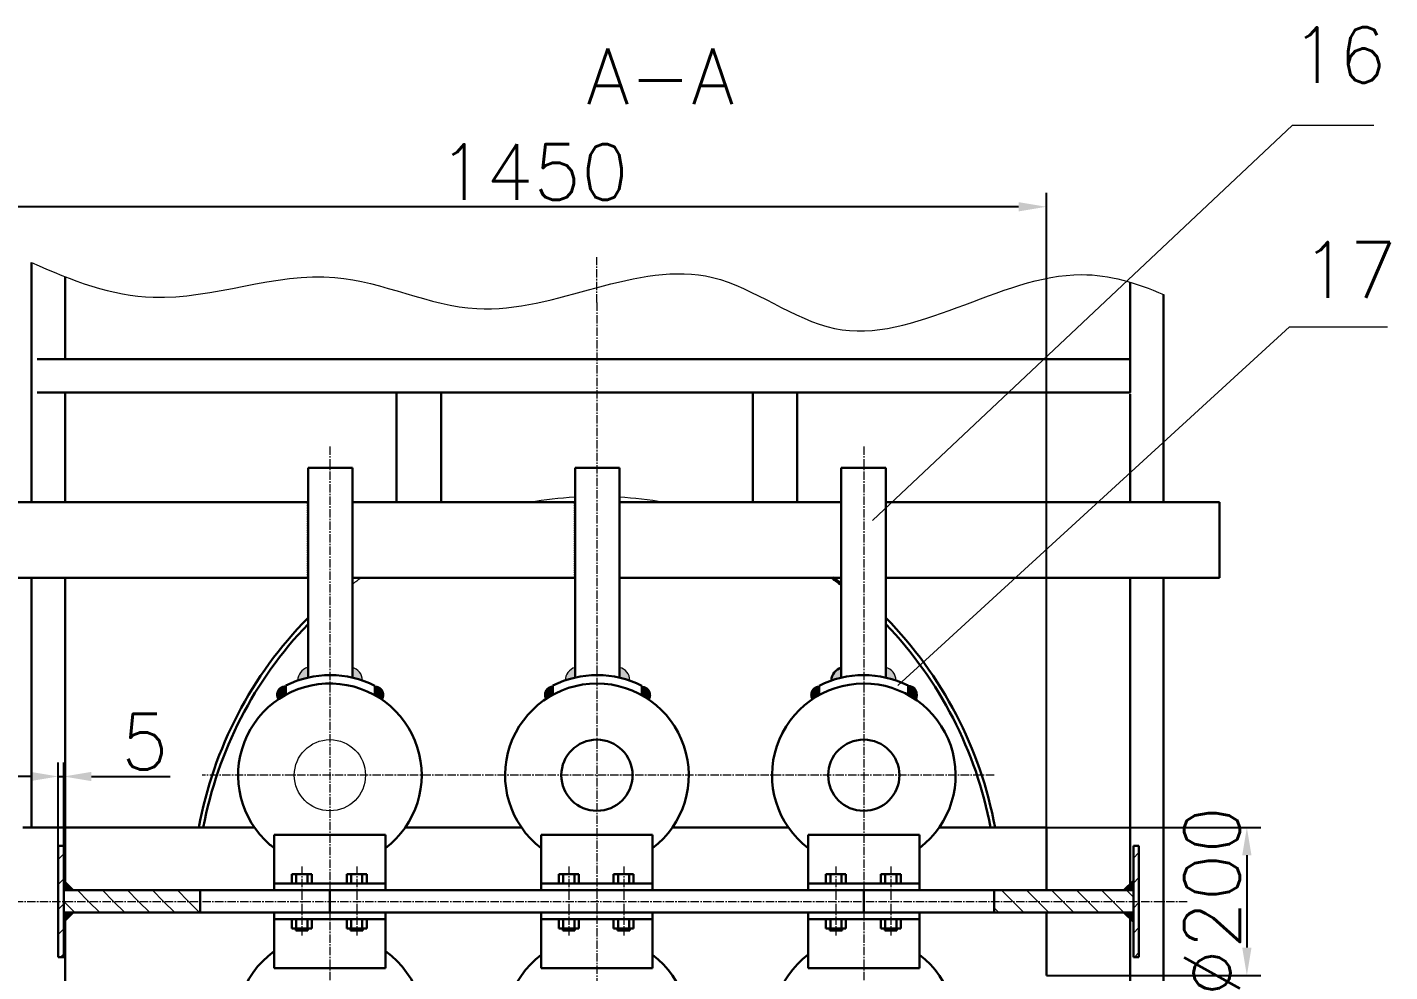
# Model space of a CAD drawing. Header units: millimetres. Extents: x 1900 to 2741, y 0 to 595.
# Drawn here: x 2065.4 to 2187.9, y 163.3 to 248.2 of the extents above; entities that cross this region are included whole.
import ezdxf

# ---------------------------------------------------------------- set-up
doc = ezdxf.new("R2010")
doc.units = ezdxf.units.MM
doc.linetypes.add('CENTER2', pattern=[1.125, 0.75, -0.125, 0.125, -0.125])
for name, color, linetype, lineweight in [('尺寸线', 3, 'Continuous', 15), ('文字层', 7, 'Continuous', 15), ('粗实线', 7, 'Continuous', 30), ('细实线', 7, 'Continuous', 15), ('细点划线', 1, 'CENTER2', 18)]:
    doc.layers.add(name, color=color, linetype=linetype, lineweight=lineweight)
doc.styles.get("Standard").update_dxf_attribs({"font": 'txt.shx', "bigfont": 'gbcbig.shx'})
doc.dimstyles.new('ISO-25$0', dxfattribs={"dimtxt": 5, "dimasz": 2.5, "dimexe": 1.25, "dimexo": 0, "dimtad": 1, "dimdec": 0, "dimdsep": 46, "dimtxsty": 'Standard', "dimcen": 2.5, "dimdle": 5, "dimadec": 0, "dimazin": 0, "dimtfac": 1, "dimtdec": 0, "dimtmove": 0, "dimatfit": 2, "dimfxl": 0, "dimtolj": 1, "dimarcsym": 0})
pattern_1 = [(135, (0, 0), (-1.122532015133644, -1.122532015133644), [])]
pattern_2 = [(45, (0, 0), (-1.122532015133644, 1.122532015133644), [])]

# ---------------------------------------------------------------- blocks, each defined once
blk = doc.blocks.new('*X46')
at = {"layer": '尺寸线'}
for points in [[(2063.152000898238, 232.4974632091702), (2063.152000898238, 231.6641298758369), (2060.652000898238, 232.0807965425035)], [(2154.552000898239, 232.4974632091702), (2154.552000898239, 231.6641298758369), (2157.052000898239, 232.0807965425035)]]:
    blk.add_hatch(color=0, dxfattribs=at).paths.add_polyline_path(points, flags=0)
at = {"layer": '尺寸线', "color": 0, "lineweight": -2}
for p, q in [((2060.652000898238, 180.1618434949219), (2060.652000898238, 233.3307965425035)), ((2157.052000898239, 176.2618434949219), (2157.052000898239, 233.3307965425035)), ((2154.552000898239, 232.0807965425035), (2063.152000898238, 232.0807965425035))]:
    blk.add_line(p, q, dxfattribs=at)
at = {"layer": '尺寸线', "color": 0, "insert": (2110.945314678926, 235.2057965425035), "char_height": 5, "width": 50.71428571428442, "attachment_point": 5}
blk.add_mtext('1450', dxfattribs=at)
blk = doc.blocks.new('*X52')
at = {"layer": '尺寸线'}
for points in [[(2065.721615739647, 181.264878254766), (2065.721615739647, 180.4315449214327), (2068.221615739647, 180.8482115880994)], [(2071.221615739647, 181.264878254766), (2071.221615739647, 180.4315449214327), (2068.721615739647, 180.8482115880994)]]:
    blk.add_hatch(color=0, dxfattribs=at).paths.add_polyline_path(points, flags=0)
at = {"layer": '尺寸线', "color": 0, "lineweight": -2}
for p, q in [((2068.221615739647, 174.6118434949219), (2068.221615739647, 182.0982115880994)), ((2068.721615739647, 174.611843494922), (2068.721615739647, 182.0982115880994)), ((2065.721615739647, 180.8482115880994), (2063.221615739647, 180.8482115880994)), ((2068.221615739647, 180.8482115880994), (2068.721615739647, 180.8482115880994)), ((2071.221615739647, 180.8482115880994), (2078.30494907298, 180.8482115880994))]:
    blk.add_line(p, q, dxfattribs=at)
at = {"layer": '尺寸线', "color": 0, "insert": (2076.013282406313, 183.9732115880994), "char_height": 5, "width": 9.99999999999909, "attachment_point": 5}
blk.add_mtext('5', dxfattribs=at)
blk = doc.blocks.new('*X54')
at = {"layer": '尺寸线'}
for points in [[(2174.655141370036, 173.7618434949219), (2175.488474703369, 173.7618434949219), (2175.071808036703, 176.2618434949219)], [(2174.655141370036, 165.4618434949219), (2175.488474703369, 165.4618434949219), (2175.071808036703, 162.9618434949219)]]:
    blk.add_hatch(color=0, dxfattribs=at).paths.add_polyline_path(points, flags=0)
at = {"layer": '尺寸线', "color": 0, "lineweight": -2}
for p, q in [((2157.052000898239, 176.2618434949219), (2176.321808036703, 176.2618434949219)), ((2175.071808036703, 173.7618434949219), (2175.071808036703, 165.4618434949219)), ((2157.052000898239, 162.9618434949219), (2176.321808036703, 162.9618434949219))]:
    blk.add_line(p, q, dxfattribs=at)
at = {"layer": '尺寸线', "color": 0, "insert": (2171.946808036703, 169.6118434949223), "char_height": 5, "width": 52.14285714285688, "attachment_point": 5, "rotation": 90}
blk.add_mtext('%%C200', dxfattribs=at)
blk = doc.blocks.new('*X71')
at = {"layer": '细实线'}
for p, q in [((2141.42560679671, 203.882002115864), (2179.164354505033, 239.4334859161677)), ((2179.164354505033, 239.4334859161677), (2186.485198693165, 239.4334859161677))]:
    blk.add_line(p, q, dxfattribs=at)
blk = doc.blocks.new('*X72')
at = {"layer": '细实线'}
for p, q in [((2143.698574391289, 189.0390135758545), (2178.899684595463, 221.2706548140256)), ((2178.899684595463, 221.2706548140256), (2187.726802502022, 221.2706548140256))]:
    blk.add_line(p, q, dxfattribs=at)

msp = doc.modelspace()

# ---------------------------------------------------------------- hatches: boundary and pattern name
at = {"layer": '粗实线'}
h = msp.add_hatch(color=256, dxfattribs=at)
edge = h.paths.add_edge_path(flags=0)
edge.add_arc((2090.996583715896, 189.4567651040398), 1.239069900900986, 106.339507779569, 178.5832555563445)
edge.add_arc((2092.668829471201, 180.9711530414853), 9.000001145650595, 102.9756414085503, 108.8709315878738, ccw=False)
edge.add_line((2090.647998080064, 189.741344664837), (2090.647998080064, 190.6457908707119))
edge = h.paths.add_edge_path(flags=0)
edge.add_line((2094.647998080064, 190.6572201030662), (2094.647998080064, 189.7508403788877))
edge.add_arc((2092.668829301397, 180.971154657222), 8.99999946809279, 71.12906785413958, 77.29639080767902, ccw=False)
edge.add_arc((2094.341074589833, 189.4567651024738), 1.239069908157896, 1.416744507788114, 75.65826797527964)
h = msp.add_hatch(color=256, dxfattribs=at)
edge = h.paths.add_edge_path(flags=0)
edge.add_arc((2115.03240398717, 189.4567651040396), 1.239069900901305, 106.3395077795866, 178.5832555563358)
edge.add_arc((2116.704649742476, 180.9711530414751), 9.000001145661143, 102.97564140855559, 108.87093158787229, ccw=False)
edge.add_line((2114.683818351337, 189.741344664837), (2114.683818351337, 190.6457908707119))
edge = h.paths.add_edge_path(flags=0)
edge.add_line((2118.683818351337, 190.6572201030662), (2118.683818351337, 189.7508403788877))
edge.add_arc((2116.704649572674, 180.9711546572301), 8.999999468084033, 71.12906785414492, 77.29639080769022, ccw=False)
edge.add_arc((2118.376894861105, 189.4567651024739), 1.239069908157895, 1.4167445077868, 75.65826797527933)
h = msp.add_hatch(color=256, dxfattribs=at)
edge = h.paths.add_edge_path(flags=0)
edge.add_arc((2138.9671891988, 189.4474544543248), 1.239069900901496, 106.339507779584, 178.5832555563266)
edge.add_arc((2140.639434954103, 180.9618423917703), 9.000001145650714, 102.97564140855309, 108.87093158787661, ccw=False)
edge.add_line((2138.618603562967, 189.7320340151223), (2138.618603562967, 190.6364802209972))
edge = h.paths.add_edge_path(flags=0)
edge.add_line((2142.618603562967, 190.6479094533514), (2142.618603562967, 189.741529729173))
edge.add_arc((2140.639434784303, 180.9618440075154), 8.999999468084033, 71.12906785414492, 77.29639080769022, ccw=False)
edge.add_arc((2142.311680072735, 189.4474544527591), 1.239069908157896, 1.416744507788114, 75.65826797527964)
h = msp.add_hatch(color=256, dxfattribs=at)
edge = h.paths.add_edge_path(flags=0)
edge.add_line((2088.628793817554, 189.0465008802129), (2088.649680070811, 188.20114315654))
edge.add_arc((2092.806142788596, 181.0746782429246), 8.250011181163531, 120.2525869868673, 126.127905693004)
edge.add_arc((2088.649680174445, 188.2011431021373), 0.8456157595841342, 91.41532581138608, 213.1902394112761, ccw=False)
h = msp.add_hatch(color=256, dxfattribs=at)
edge = h.paths.add_edge_path(flags=0)
edge.add_line((2096.683899176537, 189.0314134976684), (2096.704785429794, 188.1860557739955))
edge.add_arc((2092.905326428699, 180.8630239026581), 8.250011181182009, 56.70273207242133, 62.5780507785463, ccw=False)
edge.add_arc((2096.704785328974, 188.1860557145416), 0.8456157595838754, 329.6403983541353, 451.4153119540572)
h = msp.add_hatch(color=256, dxfattribs=at)
edge = h.paths.add_edge_path(flags=0)
edge.add_line((2112.727060386332, 189.0344028584409), (2112.727060386332, 188.1887871558025))
edge.add_arc((2116.706235205549, 180.9618339769502), 8.250011181278303, 118.837268104198, 124.7125868102532)
edge.add_arc((2112.727060488591, 188.1887870988567), 0.8456157595840792, 90.00000692869207, 211.7749274572325, ccw=False)
h = msp.add_hatch(color=256, dxfattribs=at)
edge = h.paths.add_edge_path(flags=0)
edge.add_line((2120.685398233511, 189.0113066039795), (2120.685398233511, 188.1656909013411))
edge.add_arc((2116.706223414289, 180.9387377224808), 8.25001118128778, 55.28741318974642, 61.16273189579499, ccw=False)
edge.add_arc((2120.685398131252, 188.1656908443953), 0.8456157595841557, 328.2250794714574, 450)
h = msp.add_hatch(color=256, dxfattribs=at)
edge = h.paths.add_edge_path(flags=0)
edge.add_line((2136.660265715788, 189.0344028584409), (2136.660265715788, 188.1887871558025))
edge.add_arc((2140.639440534952, 180.9618339770309), 8.250011181182275, 118.837268104147, 124.7125868102734)
edge.add_arc((2136.660265818048, 188.1887870988565), 0.8456157595846577, 90.00000692872283, 211.7749274571787, ccw=False)
h = msp.add_hatch(color=256, dxfattribs=at)
edge = h.paths.add_edge_path(flags=0)
edge.add_line((2144.618603562967, 189.0344028584409), (2144.618603562967, 188.1887871558025))
edge.add_arc((2140.639428743749, 180.9618339769497), 8.250011181279188, 55.287413189743404, 61.162731895798174, ccw=False)
edge.add_arc((2144.618603460708, 188.1887870988567), 0.8456157595841557, 328.2250794714574, 450)
for points in [[(2068.721615739647, 171.4603716323458), (2069.570143877071, 170.6118434949219), (2069.021615739647, 170.6118434949219), (2068.721615739647, 170.611843494922)], [(2164.870878870119, 171.4603716323458), (2164.022350732695, 170.6118434949219), (2164.570878870119, 170.6118434949219), (2164.870878870119, 170.611843494922)], [(2068.721615739647, 168.611843494922), (2069.021615739647, 168.6118434949219), (2069.570143877071, 168.611843494922), (2068.721615739647, 167.7633153574978)], [(2164.870878870119, 168.611843494922), (2164.570878870119, 168.6118434949219), (2164.022350732695, 168.611843494922), (2164.870878870119, 167.7633153574978)]]:
    msp.add_hatch(color=256, dxfattribs=at).paths.add_polyline_path(points, flags=0)
at = {"layer": '细实线'}
h = msp.add_hatch(dxfattribs=at)
h.set_pattern_fill('ANSI31', color=256, scale=0.5, style=0)
h.set_pattern_definition(pattern_2)
h.paths.add_polyline_path([(2068.221615739647, 174.6118434949219), (2068.221615739647, 164.6118434949219), (2068.721615739647, 164.6118434949219), (2068.721615739647, 174.6118434949219)], flags=0)
h = msp.add_hatch(dxfattribs=at)
h.set_pattern_fill('ANSI31', color=256, scale=0.5, style=0)
h.set_pattern_definition(pattern_2)
h.paths.add_polyline_path([(2164.870878870119, 174.6118434949219), (2164.870878870119, 164.6118434949219), (2165.370878870118, 164.6118434949219), (2165.370878870118, 174.6118434949219)], flags=0)
h = msp.add_hatch(dxfattribs=at)
h.set_pattern_fill('ANSI31', color=256, scale=0.5, angle=90, style=0)
h.set_pattern_definition(pattern_1)
h.paths.add_polyline_path([(2080.998699986387, 170.6118434949219), (2068.721615739647, 170.6118434949219), (2068.721615739647, 169.6118434949219), (2080.998699986387, 169.6118434949219)], flags=0)
h = msp.add_hatch(dxfattribs=at)
h.set_pattern_fill('ANSI31', color=256, scale=0.5, angle=90, style=0)
h.set_pattern_definition(pattern_1)
h.paths.add_polyline_path([(2164.870878870119, 170.6118434949219), (2164.570878870119, 170.6118434949219), (2152.347689571758, 170.6118434949219), (2152.347689571758, 169.6118434949219), (2164.870878870119, 169.6118434949219)], flags=0)
h = msp.add_hatch(dxfattribs=at)
h.set_pattern_fill('ANSI31', color=256, scale=0.5, angle=90, style=0)
h.set_pattern_definition(pattern_1)
h.paths.add_polyline_path([(2080.998699986387, 169.6118434949219), (2068.721615739647, 169.6118434949219), (2068.721615739647, 168.6118434949219), (2080.998699986387, 168.6118434949219)], flags=0)
h = msp.add_hatch(dxfattribs=at)
h.set_pattern_fill('ANSI31', color=256, scale=0.5, angle=90, style=0)
h.set_pattern_definition(pattern_1)
h.paths.add_polyline_path([(2164.870878870119, 169.6118434949219), (2152.347689571758, 169.6118434949219), (2152.347689571758, 168.6118434949219), (2164.570878870119, 168.6118434949219), (2164.870878870119, 168.6118434949219)], flags=0)

# ---------------------------------------------------------------- linework, layer by layer
at = {"layer": '粗实线'}
for p, q in [((2065.844142644423, 227.0716732578626), (2065.844142644423, 205.5118434949218)), ((2068.844125647417, 218.3918434949219), (2068.844125647417, 225.7947277246428)), ((2164.570878870119, 218.3918434949219), (2164.570878870119, 225.29947768175)), ((2167.570861873112, 224.195176873729), (2167.570861873112, 205.5118434949218)), ((2164.604541065641, 218.3918434949219), (2066.344142644423, 218.3918434949219)), ((2164.570878870119, 218.3918434949219), (2164.570878870119, 215.3918434949219)), ((2164.604541065641, 215.3918434949219), (2066.344142644423, 215.3918434949219)), ((2068.844125647417, 215.3918434949219), (2068.844125647417, 205.5118434949218)), ((2098.652000898239, 215.3918434949219), (2098.652000898239, 205.5118434949218)), ((2102.652000898239, 215.3918434949219), (2102.652000898239, 205.5118434949218)), ((2130.652000898239, 215.3918434949219), (2130.652000898239, 205.5118434949218)), ((2134.652000898239, 215.3918434949219), (2134.652000898239, 205.5118434949218)), ((2164.570878870119, 215.230551806306), (2164.570878870119, 205.5118434949218)), ((2167.570861873112, 213.5316385072488), (2167.570861873112, 205.5118434949218)), ((2065.844142644423, 212.3143230760686), (2065.844142644423, 205.5118434949218)), ((2094.685398233511, 208.6118434949219), (2090.685398233511, 208.6118434949219)), ((2090.685398233511, 208.6118434949219), (2090.685398233511, 189.741529729173)), ((2094.685398233511, 208.6118434949219), (2094.685398233511, 189.7320340151223)), ((2118.685398233511, 208.6118434949219), (2114.685398233511, 208.6118434949219)), ((2114.685398233511, 208.6118434949219), (2114.685398233511, 189.741529729173)), ((2118.685398233511, 193.2974116521092), (2118.685398233511, 208.6118434949219)), ((2142.618603562967, 208.6118434949219), (2138.618603562967, 208.6118434949219)), ((2138.618603562967, 208.6118434949219), (2138.618603562967, 189.7320340151223)), ((2142.618603562967, 208.6118434949219), (2142.618603562967, 189.741529729173)), ((2090.685398233511, 205.5118434949218), (2060.652000898238, 205.5118434949218)), ((2114.685398233511, 205.5118434949218), (2094.685398233511, 205.5118434949218)), ((2138.618603562967, 205.5118434949218), (2118.685398233511, 205.5118434949218)), ((2172.604586391251, 205.5118434949218), (2142.618603562971, 205.5118434949559)), ((2172.604586391251, 205.5118434949218), (2172.604586391251, 198.7118434949219)), ((2090.685398233513, 198.7118434949219), (2060.652000898238, 198.7118434949219)), ((2065.844142644423, 198.7118434949219), (2065.844142644423, 176.2618434949219)), ((2068.844125647417, 198.7118434949219), (2068.844125647417, 171.3382209439474)), ((2114.685398233511, 198.7118434949219), (2094.685398233511, 198.7118434949219)), ((2138.618603562967, 198.7118434949219), (2118.685398233511, 198.7118434949219)), ((2172.604586391251, 198.7118434949219), (2142.618603562967, 198.7118434949219)), ((2152.567691045731, 198.7118434949219), (2142.618603562967, 198.7118434949219)), ((2164.570878870119, 198.7118434949219), (2164.570878870119, 171.1603716323456)), ((2167.570861873112, 198.7118434949219), (2167.570861873112, 140.5118434949219)), ((2118.685398233511, 193.2974116521092), (2118.685398233511, 189.7320340151223)), ((2088.685398233511, 189.034402858441), (2088.685398233511, 188.1887871558024)), ((2096.685398233511, 189.0137325561901), (2096.685398233511, 188.165690901341)), ((2112.685398233511, 189.034402858441), (2112.685398233511, 188.1887871558024)), ((2120.685398233511, 189.0137325561901), (2120.685398233511, 188.165690901341)), ((2136.618603562967, 189.0137325561901), (2136.618603562967, 188.165690901341)), ((2144.618603562967, 189.034402858441), (2144.618603562967, 188.1887871558024)), ((2065.844142644423, 176.2618434949219), (2065.052000898238, 176.2618434949219)), ((2085.871698545098, 176.2618434949219), (2065.844142644423, 176.2618434949219)), ((2097.652000898239, 175.6118434949219), (2087.6440100148, 175.6118434949219)), ((2087.6440100148, 175.6118434949219), (2087.6440100148, 170.6118434949219)), ((2097.652000898239, 170.6118434949219), (2097.652000898239, 175.6118434949219)), ((2109.871698545099, 176.2618434949219), (2099.432303251379, 176.2618434949219)), ((2121.652000898239, 175.6118434949219), (2111.6440100148, 175.6118434949219)), ((2111.6440100148, 175.6118434949219), (2111.6440100148, 170.6118434949219)), ((2121.652000898239, 170.6118434949219), (2121.652000898239, 175.6118434949219)), ((2133.859132286237, 176.2618434949219), (2123.432303251379, 176.2618434949219)), ((2135.652000898239, 175.6118434949219), (2135.652000898239, 170.6118434949219)), ((2145.659991781677, 175.6118434949219), (2135.652000898239, 175.6118434949219)), ((2145.659991781677, 170.6118434949219), (2145.659991781677, 175.6118434949219)), ((2157.052000898239, 176.2618434949219), (2147.419736992517, 176.2618434949219)), ((2157.052000898239, 176.2618434949219), (2157.052000898238, 170.6118434949219)), ((2068.221615739647, 174.6118434949219), (2068.221615739647, 164.6118434949219)), ((2068.221615739647, 174.6118434949219), (2068.721615739647, 174.6118434949219)), ((2068.721615739647, 174.6118434949219), (2068.721615739647, 164.6118434949219)), ((2068.721615739647, 174.6118434949219), (2068.721615739647, 170.6118434949219)), ((2164.870878870119, 174.6118434949219), (2164.870878870119, 164.6118434949219)), ((2164.870878870119, 174.6118434949219), (2165.370878870118, 174.6118434949219)), ((2165.370878870118, 174.6118434949219), (2165.370878870118, 164.6118434949219)), ((2069.576716978828, 170.6118434949219), (2068.721615739647, 171.4596917155368)), ((2089.231443755938, 172.051843494922), (2089.231443755938, 171.2118434949221)), ((2089.231443755938, 172.051843494922), (2091.031443755939, 172.051843494922)), ((2089.631443755939, 171.2118434949221), (2089.631443755939, 172.051843494922)), ((2090.631443755939, 172.051843494922), (2090.631443755938, 171.2118434949218)), ((2091.031443755939, 172.0518434949217), (2091.031443755938, 171.2118434949218)), ((2094.165836840465, 172.051843494922), (2095.965836840465, 172.051843494922)), ((2094.165836840465, 172.051843494922), (2094.165836840465, 171.2118434949221)), ((2094.565836840465, 171.2118434949221), (2094.565836840465, 172.051843494922)), ((2095.565836840465, 172.051843494922), (2095.565836840465, 171.2118434949218)), ((2095.965836840465, 172.0518434949217), (2095.965836840465, 171.2118434949218)), ((2113.227087313624, 172.051843494922), (2113.227087313624, 171.2118434949221)), ((2113.227087313624, 172.051843494922), (2115.027087313624, 172.051843494922)), ((2113.627087313625, 171.2118434949221), (2113.627087313625, 172.051843494922)), ((2114.627087313624, 172.051843494922), (2114.627087313624, 171.2118434949218)), ((2115.027087313624, 172.0518434949217), (2115.027087313624, 171.2118434949218)), ((2118.153270581603, 172.0518434949221), (2119.953270581603, 172.051843494922)), ((2118.153270581603, 172.0518434949221), (2118.153270581603, 171.2118434949221)), ((2118.553270581604, 171.2118434949221), (2118.553270581604, 172.0518434949221)), ((2119.553270581603, 172.051843494922), (2119.553270581603, 171.2118434949219)), ((2119.953270581603, 172.0518434949219), (2119.953270581603, 171.2118434949219)), ((2137.235078197063, 172.0518434949221), (2137.235078197063, 171.2118434949221)), ((2137.235078197063, 172.0518434949221), (2139.035078197063, 172.051843494922)), ((2137.635078197063, 171.2118434949221), (2137.635078197063, 172.0518434949221)), ((2138.635078197063, 172.051843494922), (2138.635078197062, 171.2118434949219)), ((2139.035078197063, 172.0518434949219), (2139.035078197062, 171.2118434949219)), ((2142.173827723903, 172.0518434949221), (2143.973827723903, 172.051843494922)), ((2142.173827723903, 172.0518434949221), (2142.173827723903, 171.2118434949221)), ((2142.573827723903, 171.2118434949221), (2142.573827723903, 172.0518434949221)), ((2143.573827723903, 172.051843494922), (2143.573827723903, 171.2118434949219)), ((2143.973827723903, 172.0518434949219), (2143.973827723903, 171.2118434949219)), ((2164.870878870119, 171.4603716323458), (2164.022350732695, 170.6118434949219)), ((2121.652000898239, 170.6118434949219), (2068.721615739647, 170.6118434949219)), ((2080.998699986387, 170.6118434949219), (2080.998699986387, 168.6118434949219)), ((2092.6440100148, 171.2118434949218), (2087.6440100148, 171.2118434949218)), ((2092.6440100148, 171.2118434949218), (2097.652000898239, 171.2118434949218)), ((2092.652000898239, 170.6118434949219), (2092.652000898239, 168.6118434949219)), ((2116.6440100148, 171.2118434949218), (2111.6440100148, 171.2118434949218)), ((2116.6440100148, 171.2118434949218), (2121.652000898239, 171.2118434949218)), ((2116.6440100148, 171.2118434949218), (2121.652000898239, 171.2118434949218)), ((2135.652000898239, 170.6118434949219), (2121.652000898239, 170.6118434949219)), ((2140.652000898239, 171.2118434949219), (2135.652000898239, 171.2118434949219)), ((2140.652000898239, 171.2118434949219), (2135.652000898239, 171.2118434949219)), ((2164.570878870119, 170.6118434949219), (2135.652000898239, 170.6118434949219)), ((2140.639434639377, 170.6118434949219), (2140.639434639377, 168.611843494922)), ((2140.652000898239, 171.2118434949219), (2145.659991781677, 171.2118434949219)), ((2152.347689571758, 170.6118434949219), (2152.347689571758, 168.6118434949219)), ((2164.570878870119, 170.6118434949219), (2164.870878870119, 170.6118434949219)), ((2121.652000898239, 168.6118434949219), (2068.721615739647, 168.6118434949219)), ((2069.576716978828, 168.6118434949219), (2068.721615739647, 167.763995274307)), ((2068.844125647417, 167.8879236267653), (2068.844125647417, 140.5118434949219)), ((2087.6440100148, 168.6118434949219), (2087.6440100148, 163.6118434949219)), ((2092.6440100148, 168.0118434949219), (2087.6440100148, 168.0118434949219)), ((2089.231443755938, 168.011843494922), (2089.231443755938, 167.1718434949221)), ((2089.631443755939, 167.1718434949221), (2089.631443755939, 168.011843494922)), ((2089.631443755938, 167.011843494922), (2089.631443755939, 168.0118434949219)), ((2090.631443755939, 168.0118434949219), (2090.631443755938, 167.011843494922)), ((2091.031443755938, 168.0118434949218), (2091.031443755938, 167.1718434949219)), ((2092.6440100148, 168.0118434949219), (2097.652000898239, 168.0118434949219)), ((2094.165836840465, 168.011843494922), (2094.165836840465, 167.1718434949221)), ((2094.565836840465, 167.011843494922), (2094.565836840465, 168.0118434949219)), ((2094.565836840465, 167.1718434949221), (2094.565836840465, 168.011843494922)), ((2095.565836840465, 168.0118434949219), (2095.565836840465, 167.011843494922)), ((2095.965836840464, 168.0118434949218), (2095.965836840464, 167.1718434949219)), ((2097.652000898239, 168.6118434949219), (2097.652000898239, 163.6118434949219)), ((2111.6440100148, 168.6118434949219), (2111.6440100148, 163.6118434949219)), ((2116.6440100148, 168.0118434949219), (2111.6440100148, 168.0118434949219)), ((2113.227087313624, 168.011843494922), (2113.227087313624, 167.1718434949221)), ((2113.627087313624, 167.1718434949221), (2113.627087313624, 168.011843494922)), ((2113.627087313624, 167.011843494922), (2113.627087313624, 168.0118434949219)), ((2114.627087313624, 168.0118434949219), (2114.627087313624, 167.011843494922)), ((2115.027087313624, 168.0118434949218), (2115.027087313624, 167.1718434949219)), ((2116.6440100148, 168.0118434949219), (2121.652000898239, 168.0118434949219)), ((2118.153270581603, 168.0118434949221), (2118.153270581603, 167.1718434949221)), ((2118.553270581603, 167.0118434949221), (2118.553270581603, 168.0118434949219)), ((2118.553270581603, 167.1718434949221), (2118.553270581603, 168.0118434949221)), ((2119.553270581603, 168.0118434949219), (2119.553270581603, 167.0118434949221)), ((2119.953270581603, 168.0118434949219), (2119.953270581603, 167.171843494922)), ((2121.652000898239, 168.6118434949219), (2121.652000898239, 163.6118434949219)), ((2135.652000898239, 168.6118434949219), (2121.652000898239, 168.6118434949219)), ((2135.652000898239, 168.6118434949219), (2135.652000898239, 163.6118434949219)), ((2164.570878870119, 168.6118434949219), (2135.652000898239, 168.6118434949219)), ((2140.652000898239, 168.0118434949219), (2135.652000898239, 168.0118434949219)), ((2137.235078197063, 168.0118434949221), (2137.235078197062, 167.1718434949221)), ((2137.635078197063, 167.1718434949221), (2137.635078197063, 168.0118434949221)), ((2137.635078197062, 167.0118434949221), (2137.635078197063, 168.0118434949219)), ((2138.635078197063, 168.0118434949219), (2138.635078197062, 167.0118434949221)), ((2139.035078197062, 168.0118434949219), (2139.035078197062, 167.171843494922)), ((2140.652000898239, 168.0118434949219), (2145.659991781677, 168.0118434949219)), ((2140.652000898239, 168.0118434949219), (2145.659991781677, 168.0118434949219)), ((2142.173827723903, 168.0118434949221), (2142.173827723903, 167.1718434949221)), ((2142.573827723903, 167.0118434949221), (2142.573827723903, 168.0118434949219)), ((2142.573827723903, 167.1718434949221), (2142.573827723903, 168.0118434949221)), ((2143.573827723903, 168.0118434949219), (2143.573827723903, 167.0118434949221)), ((2143.973827723903, 168.0118434949219), (2143.973827723903, 167.171843494922)), ((2145.659991781677, 168.6118434949219), (2145.659991781677, 163.6118434949219)), ((2157.052000898238, 168.6118434949219), (2157.052000898239, 162.9618434949219)), ((2164.870878870119, 167.7633153574981), (2164.022350732695, 168.6118434949219)), ((2164.570878870119, 168.6118434949219), (2164.870878870119, 168.6118434949219)), ((2164.570878870119, 168.063315357498), (2164.570878870119, 140.5118434949219)), ((2089.231443755938, 167.1718434949221), (2091.031443755938, 167.1718434949219)), ((2089.581443755938, 167.1718434949221), (2089.581443755938, 167.011843494922)), ((2089.581443755938, 167.011843494922), (2090.681443755938, 167.011843494922)), ((2090.681443755938, 167.1718434949221), (2090.681443755938, 167.011843494922)), ((2094.165836840465, 167.1718434949221), (2095.965836840464, 167.1718434949219)), ((2094.515836840465, 167.1718434949221), (2094.515836840465, 167.011843494922)), ((2094.515836840465, 167.011843494922), (2095.615836840464, 167.011843494922)), ((2095.615836840464, 167.1718434949221), (2095.615836840464, 167.011843494922)), ((2113.227087313624, 167.1718434949221), (2115.027087313624, 167.1718434949219)), ((2113.577087313624, 167.1718434949221), (2113.577087313624, 167.011843494922)), ((2113.577087313624, 167.011843494922), (2114.677087313624, 167.011843494922)), ((2114.677087313624, 167.1718434949221), (2114.677087313624, 167.011843494922)), ((2118.153270581603, 167.1718434949221), (2119.953270581603, 167.171843494922)), ((2118.503270581603, 167.1718434949221), (2118.503270581603, 167.0118434949221)), ((2118.503270581603, 167.0118434949221), (2119.603270581603, 167.0118434949221)), ((2119.603270581603, 167.1718434949221), (2119.603270581603, 167.0118434949221)), ((2137.235078197062, 167.1718434949221), (2139.035078197062, 167.171843494922)), ((2137.585078197063, 167.1718434949221), (2137.585078197063, 167.0118434949221)), ((2137.585078197063, 167.0118434949221), (2138.685078197062, 167.0118434949221)), ((2138.685078197062, 167.1718434949221), (2138.685078197062, 167.0118434949221)), ((2142.173827723903, 167.1718434949221), (2143.973827723903, 167.171843494922)), ((2142.523827723903, 167.1718434949221), (2142.523827723903, 167.0118434949221)), ((2142.523827723903, 167.0118434949221), (2143.623827723903, 167.0118434949221)), ((2143.623827723903, 167.1718434949221), (2143.623827723903, 167.0118434949221)), ((2068.221615739647, 164.6118434949219), (2068.721615739647, 164.6118434949219)), ((2164.870878870119, 164.6118434949219), (2165.370878870118, 164.6118434949219)), ((2097.652000898239, 163.6118434949219), (2087.6440100148, 163.6118434949219)), ((2121.652000898239, 163.6118434949219), (2111.6440100148, 163.6118434949219)), ((2145.659991781677, 163.6118434949219), (2135.652000898239, 163.6118434949219))]:
    msp.add_line(p, q, dxfattribs=at)
at = {"layer": '粗实线', "linetype": 'Continuous', "lineweight": 5}
for p, q in [((2165.370878870118, 174.6118434949219), (2165.370878870118, 170.6118434949219)), ((2164.870878870119, 170.6118434949219), (2164.870878870119, 168.6118434949219))]:
    msp.add_line(p, q, dxfattribs=at)
msp.add_circle((2092.652000898239, 180.9618434949219), 3.2, dxfattribs=at)
at = {"layer": '粗实线'}
for centre in [(2116.652000898239, 180.9618434949219), (2140.639434639377, 180.9618434949219)]:
    msp.add_circle(centre, 3.2, dxfattribs=at)
at = {"layer": '粗实线', "linetype": 'Continuous', "lineweight": 5}
for centre, radius, start, end in [((2116.652000898239, 169.6118434949219), 36.40000000000001, 93.14970591670146, 99.50758746172393), ((2116.652000898239, 169.6118434949219), 36.39999999999997, 80.49241253827462, 86.8502940832971), ((2116.652000898239, 169.6118434949219), 36, 93.18473853672549, 94.2715644379585), ((2116.652000898239, 169.6118434949219), 35.99999999999997, 126.0665882597831, 127.6027656920156), ((2116.706229309922, 169.6118434949219), 36.40000000000007, 126.9223343226245, 127.1194061069232)]:
    msp.add_arc(centre, radius, start, end, dxfattribs=at)
at = {"layer": '粗实线', "linetype": 'Continuous', "lineweight": 50}
msp.add_arc((2116.652000898239, 169.6118434949219), 35.99999999999996, 52.39723430798418, 53.93341174021667, dxfattribs=at)
at = {"layer": '粗实线'}
for centre, radius, start, end in [((2116.652000898239, 169.6118434949219), 36.40000000000013, 135.5096267726501, 169.4733814499428), ((2116.652000898239, 169.6118434949219), 36.39999999999981, 10.52661855005675, 44.49037322734943), ((2116.652000898239, 169.6118434949219), 36.00000000000006, 136.1614619560989, 169.355062216408), ((2116.652000898239, 169.6118434949219), 36.00000000000014, 10.64493778359232, 43.83853804390089), ((2092.6645671571, 180.9618434949219), 9.000000000000002, 63.4640653456453, 116.2398550431667), ((2116.6645671571, 180.9618434949219), 9.000000000000002, 63.46406534564554, 116.2398550431665), ((2140.639434639377, 180.9618434949219), 8.999999999999893, 63.76014495683339, 116.5359346543542), ((2138.967189347705, 189.447454339906), 1.239070052590483, 106.3395128985432, 178.5832504373425), ((2092.652000898239, 180.9618434949219), 8.250000000000014, 307.3052009657815, 229.2344652748186), ((2116.652000898239, 180.9618434949219), 8.250000000000014, 307.3052009657818, 232.6249967666998), ((2140.639434639377, 180.9618434949219), 8.24999999999989, 307.4849041226379, 232.8044374602048), ((2092.652000898239, 180.9618434949219), 8.250000000000028, 229.2344652748193, 232.6249967667007), ((2092.652000898239, 158.2618434949219), 8.499999999999927, 126.0985137584021, 53.96812092753292), ((2116.652000898239, 158.2618434949219), 8.25000000000013, 127.3750032333013, 52.6947990342216), ((2140.639434639377, 158.2618434949219), 8.250000000000098, 127.1955625397941, 52.51509587736195)]:
    msp.add_arc(centre, radius, start, end, dxfattribs=at)
at = {"layer": '细实线', "linetype": 'Continuous', "lineweight": 5}
for p, q in [((2090.585398233504, 205.4118134532559), (2090.685398233504, 205.4118134532562)), ((2090.585398233504, 205.2118134532559), (2090.685398233504, 205.2118134532561)), ((2090.585398233504, 205.0118134532559), (2090.685398233504, 205.0118134532561)), ((2090.585398233507, 204.8118134532558), (2090.685398233507, 204.8118134532558)), ((2090.585398233504, 204.8118134532558), (2090.685398233504, 204.811813453256)), ((2090.585398233507, 204.6118134532558), (2090.685398233507, 204.6118134532558)), ((2090.585398233504, 204.6118134532558), (2090.685398233504, 204.611813453256)), ((2094.785398233518, 205.4118434949228), (2094.685398233518, 205.4118434949228)), ((2094.785398233518, 205.2118434949227), (2094.685398233518, 205.2118434949227)), ((2094.785398233518, 205.0118434949227), (2094.685398233518, 205.0118434949227)), ((2094.785398233518, 204.8118434949226), (2094.685398233518, 204.8118434949226)), ((2094.785398233515, 204.8118434949226), (2094.685398233515, 204.8118434949226)), ((2094.785398233518, 204.6118434949226), (2094.685398233517, 204.6118434949226)), ((2094.785398233515, 204.6118434949226), (2094.685398233515, 204.6118434949226)), ((2114.585398233504, 205.4118134532571), (2114.685398233504, 205.4118134532573)), ((2114.585398233504, 205.211813453257), (2114.685398233505, 205.2118134532573)), ((2114.585398233505, 205.011813453257), (2114.685398233505, 205.0118134532572)), ((2114.585398233505, 204.8118134532569), (2114.685398233505, 204.8118134532572)), ((2114.585398233507, 204.8118134532569), (2114.685398233507, 204.8118134532569)), ((2114.585398233505, 204.6118134532569), (2114.685398233505, 204.6118134532571)), ((2114.585398233507, 204.6118134532569), (2114.685398233507, 204.6118134532569)), ((2118.785398233518, 205.4118434949228), (2118.685398233517, 205.4118434949228)), ((2118.785398233517, 205.2118434949227), (2118.685398233517, 205.2118434949227)), ((2118.785398233517, 205.0118434949227), (2118.685398233517, 205.0118434949227)), ((2118.685398233513, 201.8118434949249), (2118.685398233514, 204.8118434949247)), ((2118.785398233515, 204.8118434949226), (2118.685398233514, 204.8118434949226)), ((2118.685398233513, 201.8118434949228), (2118.685398233514, 204.8118434949226)), ((2118.785398233517, 204.8118434949226), (2118.685398233517, 204.8118434949226)), ((2118.785398233514, 204.6118434949226), (2118.685398233514, 204.6118434949226)), ((2118.785398233517, 204.6118434949226), (2118.685398233517, 204.6118434949226)), ((2138.51860356296, 205.4118434949237), (2138.61860356296, 205.4118434949237)), ((2138.51860356296, 205.2118434949236), (2138.61860356296, 205.2118434949236)), ((2138.518603562966, 205.0118434949236), (2138.618603562967, 205.0118434949236)), ((2138.51860356296, 204.8118434949236), (2138.61860356296, 204.8118434949236)), ((2138.518603562963, 204.8118434949233), (2138.618603562963, 204.8118434949233)), ((2138.51860356296, 204.6118434949235), (2138.61860356296, 204.6118434949235)), ((2138.518603562963, 204.6118434949233), (2138.618603562963, 204.6118434949233)), ((2142.718603562973, 205.4118434949237), (2142.618603562973, 205.4118434949237)), ((2142.718603562973, 205.2118434949236), (2142.618603562973, 205.2118434949236)), ((2142.718603562979, 205.0118434949236), (2142.618603562979, 205.0118434949236)), ((2142.61860356297, 204.9118434949235), (2142.61860356297, 204.8118434949236)), ((2142.61860356297, 204.9118434949235), (2142.61860356297, 204.8118434949236)), ((2142.71860356297, 204.8118434949233), (2142.61860356297, 204.8118434949233)), ((2142.718603562973, 204.8118434949236), (2142.618603562973, 204.8118434949236)), ((2142.71860356297, 204.7118434949234), (2142.61860356297, 204.7118434949234)), ((2142.71860356297, 204.6118434949233), (2142.61860356297, 204.6118434949233)), ((2142.718603562973, 204.6118434949235), (2142.618603562973, 204.6118434949235)), ((2090.585398233507, 204.4118134532557), (2090.685398233507, 204.4118134532557)), ((2090.585398233505, 204.4118134532557), (2090.685398233505, 204.4118134532559)), ((2090.585398233507, 204.2118134532557), (2090.685398233507, 204.2118134532557)), ((2090.585398233505, 204.2118134532557), (2090.685398233505, 204.2118134532559)), ((2090.585398233507, 204.0118134532556), (2090.685398233508, 204.0118134532556)), ((2090.585398233507, 203.8118134532556), (2090.685398233508, 203.8118134532556)), ((2090.585398233507, 203.6118134532555), (2090.685398233508, 203.6118134532555)), ((2090.585398233508, 203.4118134532555), (2090.685398233508, 203.4118134532555)), ((2094.785398233517, 204.4118434949226), (2094.685398233517, 204.4118434949226)), ((2094.785398233515, 204.4118434949226), (2094.685398233515, 204.4118434949226)), ((2094.785398233517, 204.2118434949225), (2094.685398233517, 204.2118434949225)), ((2094.785398233515, 204.2118434949225), (2094.685398233515, 204.2118434949225)), ((2094.785398233515, 204.0118434949225), (2094.685398233514, 204.0118434949225)), ((2094.785398233514, 203.8118434949224), (2094.685398233514, 203.8118434949224)), ((2094.785398233514, 203.6118434949224), (2094.685398233514, 203.6118434949224)), ((2094.785398233514, 203.4118434949223), (2094.685398233514, 203.4118434949223)), ((2114.585398233505, 204.4118134532569), (2114.685398233505, 204.4118134532571)), ((2114.585398233507, 204.4118134532569), (2114.685398233508, 204.4118134532569)), ((2114.585398233505, 204.2118134532568), (2114.685398233505, 204.211813453257)), ((2114.585398233508, 204.2118134532568), (2114.685398233508, 204.2118134532568)), ((2114.585398233508, 204.0118134532568), (2114.685398233508, 204.0118134532568)), ((2114.585398233508, 203.8118134532567), (2114.685398233508, 203.8118134532567)), ((2114.585398233508, 203.6118134532567), (2114.685398233508, 203.6118134532567)), ((2114.585398233508, 203.4118134532566), (2114.685398233508, 203.4118134532566)), ((2118.785398233514, 204.4118434949226), (2118.685398233514, 204.4118434949226)), ((2118.785398233517, 204.4118434949226), (2118.685398233517, 204.4118434949226)), ((2118.785398233514, 204.2118434949225), (2118.685398233514, 204.2118434949225)), ((2118.785398233517, 204.2118434949225), (2118.685398233517, 204.2118434949225)), ((2118.785398233514, 204.0118434949225), (2118.685398233514, 204.0118434949225)), ((2118.785398233514, 203.8118434949224), (2118.685398233514, 203.8118434949224)), ((2118.785398233514, 203.6118434949224), (2118.685398233514, 203.6118434949224)), ((2118.785398233514, 203.4118434949223), (2118.685398233514, 203.4118434949223)), ((2138.51860356296, 204.4118434949235), (2138.61860356296, 204.4118434949235)), ((2138.518603562963, 204.4118434949232), (2138.618603562963, 204.4118434949232)), ((2138.51860356296, 204.2118434949234), (2138.618603562961, 204.2118434949234)), ((2138.518603562964, 204.2118434949232), (2138.618603562963, 204.2118434949232)), ((2138.518603562964, 204.0118434949231), (2138.618603562963, 204.0118434949231)), ((2138.518603562964, 203.8118434949231), (2138.618603562963, 203.8118434949231)), ((2138.518603562964, 203.6118434949231), (2138.618603562964, 203.6118434949231)), ((2138.518603562964, 203.411843494923), (2138.618603562964, 203.4118434949231)), ((2142.71860356297, 204.4118434949232), (2142.61860356297, 204.4118434949232)), ((2142.718603562972, 204.4118434949235), (2142.618603562973, 204.4118434949235)), ((2142.71860356297, 204.2118434949232), (2142.61860356297, 204.2118434949232)), ((2142.718603562972, 204.2118434949234), (2142.618603562973, 204.2118434949234)), ((2142.71860356297, 204.0118434949231), (2142.618603562969, 204.0118434949231)), ((2142.718603562969, 203.8118434949231), (2142.618603562969, 203.8118434949231)), ((2142.718603562969, 203.6118434949231), (2142.618603562969, 203.6118434949231)), ((2142.718603562969, 203.411843494923), (2142.618603562969, 203.4118434949231)), ((2090.585398233508, 203.2118134532554), (2090.685398233508, 203.2118134532554)), ((2090.585398233508, 203.0118134532554), (2090.685398233508, 203.0118134532554)), ((2090.585398233508, 202.8118134532554), (2090.685398233508, 202.8118134532554)), ((2090.585398233508, 202.8118134532554), (2090.685398233508, 202.8118134532554)), ((2090.585398233508, 202.6118134532553), (2090.685398233508, 202.6118134532553)), ((2090.585398233508, 202.4118134532553), (2090.685398233509, 202.4118134532553)), ((2090.585398233508, 202.2118134532552), (2090.685398233509, 202.2118134532552)), ((2094.785398233514, 203.2118434949223), (2094.685398233514, 203.2118434949223)), ((2094.785398233514, 203.0118434949222), (2094.685398233514, 203.0118434949222)), ((2094.785398233514, 202.8118434949222), (2094.685398233514, 202.8118434949222)), ((2094.785398233514, 202.8118434949222), (2094.685398233514, 202.8118434949222)), ((2094.785398233514, 202.6118434949221), (2094.685398233514, 202.6118434949221)), ((2094.785398233514, 202.4118434949221), (2094.685398233513, 202.4118434949221)), ((2094.785398233513, 202.2118434949221), (2094.685398233513, 202.2118434949221)), ((2114.585398233508, 203.2118134532566), (2114.685398233508, 203.2118134532566)), ((2114.585398233508, 203.0118134532565), (2114.685398233508, 203.0118134532565)), ((2114.585398233508, 202.8118134532565), (2114.685398233509, 202.8118134532565)), ((2114.585398233509, 202.8118134532565), (2114.685398233509, 202.8118134532565)), ((2114.585398233509, 202.6118134532564), (2114.685398233509, 202.6118134532564)), ((2114.585398233509, 202.4118134532564), (2114.685398233509, 202.4118134532564)), ((2114.585398233509, 202.2118134532564), (2114.685398233509, 202.2118134532564)), ((2118.785398233514, 203.2118434949223), (2118.685398233513, 203.2118434949223)), ((2118.785398233513, 203.0118434949222), (2118.685398233513, 203.0118434949222)), ((2118.785398233513, 202.8118434949222), (2118.685398233513, 202.8118434949222)), ((2118.785398233513, 202.8118434949222), (2118.685398233513, 202.8118434949222)), ((2118.785398233513, 202.6118434949221), (2118.685398233513, 202.6118434949221)), ((2118.785398233513, 202.4118434949221), (2118.685398233513, 202.4118434949221)), ((2118.785398233513, 202.2118434949221), (2118.685398233513, 202.2118434949221)), ((2138.518603562964, 203.211843494923), (2138.618603562964, 203.2118434949231)), ((2138.518603562964, 203.0118434949229), (2138.618603562964, 203.011843494923)), ((2138.518603562964, 202.8118434949229), (2138.618603562964, 202.811843494923)), ((2138.518603562964, 202.8118434949229), (2138.618603562964, 202.811843494923)), ((2138.518603562964, 202.6118434949228), (2138.618603562964, 202.6118434949229)), ((2138.518603562964, 202.4118434949228), (2138.618603562964, 202.4118434949229)), ((2138.518603562964, 202.2118434949227), (2138.618603562964, 202.2118434949228)), ((2142.718603562969, 203.211843494923), (2142.618603562969, 203.2118434949231)), ((2142.718603562969, 203.0118434949229), (2142.618603562969, 203.011843494923)), ((2142.718603562969, 202.8118434949229), (2142.618603562969, 202.811843494923)), ((2142.718603562969, 202.8118434949229), (2142.618603562969, 202.811843494923)), ((2142.718603562969, 202.6118434949228), (2142.618603562969, 202.6118434949229)), ((2142.718603562969, 202.4118434949228), (2142.618603562968, 202.4118434949229)), ((2142.718603562968, 202.2118434949227), (2142.618603562968, 202.2118434949228)), ((2090.585398233509, 202.0118134532552), (2090.685398233509, 202.0118134532552)), ((2090.585398233509, 201.8118134532551), (2090.685398233509, 201.8118134532551)), ((2090.585398233509, 201.611813453255), (2090.685398233509, 201.6118134532551)), ((2090.585398233509, 201.4118134532549), (2090.685398233509, 201.411813453255)), ((2090.585398233509, 201.2118134532549), (2090.685398233509, 201.211813453255)), ((2090.58539823351, 201.011813453256), (2090.68539823351, 201.0118134532561)), ((2090.585398233509, 201.0118134532548), (2090.685398233509, 201.0118134532549)), ((2094.785398233513, 202.011843494922), (2094.685398233513, 202.011843494922)), ((2094.785398233513, 201.811843494922), (2094.685398233513, 201.811843494922)), ((2094.785398233513, 201.6118434949218), (2094.685398233513, 201.6118434949218)), ((2094.785398233513, 201.4118434949218), (2094.685398233513, 201.4118434949218)), ((2094.785398233513, 201.2118434949217), (2094.685398233513, 201.2118434949217)), ((2094.785398233513, 201.0118434949217), (2094.685398233513, 201.0118434949217)), ((2114.585398233509, 202.0118134532563), (2114.685398233509, 202.0118134532563)), ((2114.585398233509, 201.8118134532563), (2114.685398233509, 201.8118134532563)), ((2114.585398233509, 201.6118134532561), (2114.685398233509, 201.6118134532562)), ((2114.585398233509, 201.4118134532561), (2114.68539823351, 201.4118134532562)), ((2114.58539823351, 201.211813453256), (2114.68539823351, 201.2118134532561)), ((2114.58539823351, 201.011813453256), (2114.68539823351, 201.0118134532561)), ((2118.785398233513, 202.011843494922), (2118.685398233513, 202.011843494922)), ((2118.785398233513, 201.811843494922), (2118.685398233513, 201.811843494922)), ((2118.785398233513, 201.6118434949218), (2118.685398233512, 201.6118434949218)), ((2118.785398233512, 201.4118434949218), (2118.685398233512, 201.4118434949218)), ((2118.785398233512, 201.2118434949217), (2118.685398233512, 201.2118434949217)), ((2118.785398233512, 201.0118434949217), (2118.685398233512, 201.0118434949217)), ((2138.518603562964, 202.0118434949227), (2138.618603562965, 202.0118434949228)), ((2138.518603562965, 201.8118434949226), (2138.618603562965, 201.8118434949228)), ((2138.518603562965, 201.6118434949226), (2138.618603562965, 201.6118434949226)), ((2138.518603562965, 201.4118434949226), (2138.618603562965, 201.4118434949226)), ((2138.518603562965, 201.2118434949225), (2138.618603562965, 201.2118434949225)), ((2138.518603562965, 201.0118434949225), (2138.618603562965, 201.0118434949225)), ((2142.718603562968, 202.0118434949227), (2142.618603562968, 202.0118434949228)), ((2142.718603562968, 201.8118434949226), (2142.618603562968, 201.8118434949228)), ((2142.718603562968, 201.6118434949226), (2142.618603562968, 201.6118434949226)), ((2142.718603562968, 201.4118434949226), (2142.618603562968, 201.4118434949226)), ((2142.718603562968, 201.2118434949225), (2142.618603562968, 201.2118434949225)), ((2142.718603562968, 201.0118434949225), (2142.618603562968, 201.0118434949225)), ((2090.58539823351, 200.8118134532559), (2090.68539823351, 200.811813453256)), ((2090.585398233509, 200.8118134532548), (2090.68539823351, 200.8118134532549)), ((2090.58539823351, 200.6118134532559), (2090.68539823351, 200.611813453256)), ((2090.585398233509, 200.6118134532547), (2090.68539823351, 200.6118134532549)), ((2090.58539823351, 200.4118134532558), (2090.68539823351, 200.4118134532559)), ((2090.58539823351, 200.4118134532547), (2090.68539823351, 200.4118134532548)), ((2090.58539823351, 200.2118134532558), (2090.68539823351, 200.2118134532559)), ((2090.58539823351, 200.0118134532557), (2090.68539823351, 200.0118134532559)), ((2090.58539823351, 199.8118134532557), (2090.685398233511, 199.8118134532558)), ((2090.58539823351, 199.8118134532557), (2090.685398233511, 199.8118134532558)), ((2094.785398233513, 200.8118434949216), (2094.685398233512, 200.8118434949216)), ((2094.785398233512, 200.6118434949216), (2094.685398233512, 200.6118434949216)), ((2094.785398233512, 200.4118434949215), (2094.685398233512, 200.4118434949215)), ((2094.785398233512, 200.2118434949215), (2094.685398233512, 200.2118434949215)), ((2094.785398233512, 200.0118434949214), (2094.685398233512, 200.0118434949214)), ((2094.785398233512, 199.8118434949214), (2094.685398233512, 199.8118434949214)), ((2094.785398233512, 199.8118434949214), (2094.685398233512, 199.8118434949214)), ((2114.58539823351, 200.8118134532559), (2114.68539823351, 200.811813453256)), ((2114.58539823351, 200.6118134532559), (2114.68539823351, 200.611813453256)), ((2114.58539823351, 200.4118134532558), (2114.68539823351, 200.4118134532559)), ((2114.58539823351, 200.2118134532558), (2114.68539823351, 200.2118134532559)), ((2114.58539823351, 200.0118134532557), (2114.68539823351, 200.0118134532559)), ((2114.58539823351, 199.8118134532557), (2114.685398233511, 199.8118134532558)), ((2114.58539823351, 199.8118134532557), (2114.685398233511, 199.8118134532558)), ((2118.785398233512, 200.8118434949216), (2118.685398233512, 200.8118434949216)), ((2118.785398233512, 200.6118434949216), (2118.685398233512, 200.6118434949216)), ((2118.785398233512, 200.4118434949215), (2118.685398233512, 200.4118434949215)), ((2118.785398233512, 200.2118434949215), (2118.685398233512, 200.2118434949215)), ((2118.785398233512, 200.0118434949214), (2118.685398233511, 200.0118434949214)), ((2118.785398233511, 199.8118434949214), (2118.685398233511, 199.8118434949214)), ((2118.785398233511, 199.8118434949214), (2118.685398233511, 199.8118434949214)), ((2138.518603562965, 200.8118434949224), (2138.618603562965, 200.8118434949224)), ((2138.518603562965, 200.6118434949224), (2138.618603562965, 200.6118434949224)), ((2138.518603562965, 200.4118434949223), (2138.618603562966, 200.4118434949223)), ((2138.518603562966, 200.2118434949223), (2138.618603562966, 200.2118434949223)), ((2138.518603562966, 200.0118434949222), (2138.618603562966, 200.0118434949222)), ((2138.518603562966, 199.8118434949222), (2138.618603562966, 199.8118434949222)), ((2138.518603562966, 199.8118434949222), (2138.618603562966, 199.8118434949222)), ((2138.518603562966, 199.7118434949221), (2138.618603562966, 199.7118434949222)), ((2142.718603562968, 200.8118434949224), (2142.618603562968, 200.8118434949224)), ((2142.718603562967, 200.6118434949224), (2142.618603562968, 200.6118434949224)), ((2142.718603562967, 200.4118434949223), (2142.618603562968, 200.4118434949223)), ((2142.718603562967, 200.2118434949223), (2142.618603562968, 200.2118434949223)), ((2142.718603562967, 200.0118434949222), (2142.618603562967, 200.0118434949222)), ((2142.718603562967, 199.8118434949222), (2142.618603562967, 199.8118434949222)), ((2142.718603562967, 199.8118434949222), (2142.618603562967, 199.8118434949222)), ((2090.585398233511, 199.6118134532556), (2090.685398233511, 199.6118134532558)), ((2090.585398233511, 199.4118134532556), (2090.685398233511, 199.4118134532557)), ((2090.585398233511, 199.2118134532556), (2090.685398233511, 199.2118134532557)), ((2090.585398233511, 199.0118134532555), (2090.685398233511, 199.0118134532556)), ((2090.585398233511, 198.8118134532555), (2090.685398233511, 198.8118134532556)), ((2094.785398233512, 199.6118434949213), (2094.685398233512, 199.6118434949213)), ((2094.785398233512, 199.4118434949213), (2094.685398233511, 199.4118434949213)), ((2094.785398233511, 199.2118434949213), (2094.685398233511, 199.2118434949213)), ((2094.785398233511, 199.0118434949212), (2094.685398233511, 199.0118434949212)), ((2094.785398233511, 198.8118434949212), (2094.685398233511, 198.8118434949212)), ((2114.585398233511, 199.6118134532556), (2114.685398233511, 199.6118134532558)), ((2114.585398233511, 199.4118134532556), (2114.685398233511, 199.4118134532557)), ((2114.585398233511, 199.2118134532556), (2114.685398233511, 199.2118134532557)), ((2114.585398233511, 199.0118134532555), (2114.685398233511, 199.0118134532556)), ((2114.585398233511, 198.8118134532555), (2114.685398233511, 198.8118134532556)), ((2118.785398233511, 199.6118434949213), (2118.685398233511, 199.6118434949213)), ((2118.785398233511, 199.4118434949213), (2118.685398233511, 199.4118434949213)), ((2118.785398233511, 199.2118434949213), (2118.685398233511, 199.2118434949213)), ((2118.785398233511, 199.0118434949212), (2118.685398233511, 199.0118434949212)), ((2118.785398233511, 198.8118434949212), (2118.685398233511, 198.8118434949212)), ((2138.518603562966, 199.6118434949221), (2138.618603562966, 199.6118434949221)), ((2138.518603562966, 199.4118434949221), (2138.618603562966, 199.4118434949221)), ((2138.518603562966, 199.2118434949221), (2138.618603562966, 199.2118434949221)), ((2138.518603562966, 199.011843494922), (2138.618603562967, 199.011843494922)), ((2138.518603562967, 198.811843494922), (2138.618603562967, 198.811843494922)), ((2142.718603562967, 199.6118434949221), (2142.618603562967, 199.6118434949221)), ((2142.718603562967, 199.4118434949221), (2142.618603562967, 199.4118434949221)), ((2142.718603562967, 199.2118434949221), (2142.618603562967, 199.2118434949221)), ((2142.718603562967, 199.011843494922), (2142.618603562967, 199.011843494922)), ((2142.718603562967, 198.811843494922), (2142.618603562967, 198.811843494922))]:
    msp.add_line(p, q, dxfattribs=at)
msp.add_arc((2116.652000898239, 169.6118434949219), 36.00000000000001, 85.72843556204077, 86.81526146327381, dxfattribs=at)
at = {"layer": '细实线'}
for centre, radius, start, end in [((2090.996583864803, 189.4567649896208), 1.239070052590483, 106.3395128985869, 178.5832504373554), ((2094.341074448147, 189.4567649896208), 1.239070052590444, 1.4167495626504, 75.65826292041291), ((2115.032404136075, 189.4567649896208), 1.239070052590483, 106.339512898523, 178.583250437342), ((2118.376894719419, 189.4567649896208), 1.239070052590444, 1.4167495626504, 75.65826292041291), ((2142.311679931049, 189.447454339906), 1.239070052590444, 1.416749562651714, 75.65826292041324), ((2144.618603562967, 188.1887871558024), 0.845615702638625, 328.2250725427845, 90)]:
    msp.add_arc(centre, radius, start, end, dxfattribs=at)
msp.add_open_spline([(2065.844142644423, 227.0716732578626), (2069.433970696075, 225.4458381769846), (2078.233060066017, 222.0818561405806), (2092.155551584174, 228.1185825372809), (2108.370599117994, 219.5763172304705), (2124.458969751222, 230.0472946897542), (2141.03771224488, 216.3509991467608), (2155.534305215682, 228.1508491850343), (2165.152773891306, 225.2390918162616), (2167.570861873112, 224.195176873729)], degree=3, knots=[0, 0, 0, 0, 3980.189325472749, 9695.724770408653, 14240.50773553729, 21673.28704594315, 25811.03939882428, 33716.30565540623, 36402.87410977529, 36402.87410977529, 36402.87410977529, 36402.87410977529], dxfattribs=at)
at = {"layer": '细点划线'}
for p, q in [((2116.652000898239, 223.4618434949218), (2116.652000898239, 227.5420727875355)), ((2116.652000898239, 223.4618434949218), (2116.652000898239, 115.761843494922)), ((2092.652000898239, 210.5194626024363), (2092.652000898239, 128.0715700449496)), ((2140.639434639377, 210.5194626024363), (2140.639434639377, 128.0715700449496)), ((2152.346764100057, 180.9618434949219), (2081.179566555241, 180.9618434949219)), ((2090.135800198253, 172.757878437131), (2090.135800198253, 166.5538508069044)), ((2095.070193282779, 172.757878437131), (2095.070193282779, 166.5538508069044)), ((2114.131443755939, 172.757878437131), (2114.131443755939, 166.5538508069044)), ((2119.057627023918, 172.757878437131), (2119.057627023918, 166.5538508069044)), ((2138.139434639377, 172.757878437131), (2138.139434639377, 166.5538508069044)), ((2143.078184166218, 172.757878437131), (2143.078184166218, 166.5538508069044)), ((2058.698423565939, 169.611843494922), (2169.746253404021, 169.611843494922))]:
    msp.add_line(p, q, dxfattribs=at)

# ---------------------------------------------------------------- block references
at = {"layer": '细实线'}
for name in ['*X71', '*X72']:
    msp.add_blockref(name, (0, 0), dxfattribs=at)

# ---------------------------------------------------------------- texts
at = {"layer": '文字层', "char_height": 5, "attachment_point": 1}
for s, insert, width in [('16', (2179.028561380355, 248.227266624712), 10.07239727428419), ('A-A', (2115.717446921655, 246.3037088576582), 10), ('17', (2179.986029592888, 228.8988997205449), 9.885664463684634)]:
    msp.add_mtext(s, dxfattribs=dict(at, insert=insert, width=width))

# ---------------------------------------------------------------- dimensions: what is measured, and where the dimension line sits
at = {"layer": '尺寸线'}
for base, p1, p2, text, picture, middle in [((2060.652000898238, 232.0807965425035), (2157.052000898239, 176.2618434949219), (2060.652000898238, 180.1618434949219), '1450', '*X46', (2110.945314678926, 232.0807965425035)), ((2068.721615739647, 180.8482115880994), (2068.221615739647, 174.6118434949219), (2068.721615739647, 174.611843494922), '5', '*X52', (2076.013282406313, 180.8482115880994))]:
    dim = msp.add_linear_dim(base=base, p1=p1, p2=p2, text=text, dimstyle='ISO-25$0', override={"dimsah": 1}, dxfattribs=at)
    dim.commit()
    dim.dimension.update_dxf_attribs({"geometry": picture, "text_midpoint": middle, "dimtype": 160})
dim = msp.add_linear_dim(base=(2175.071808036703, 162.9618434949219), p1=(2157.052000898239, 176.2618434949219), p2=(2157.052000898239, 162.9618434949219), angle=90, text='%%C200', dimstyle='ISO-25$0', override={"dimsah": 1}, dxfattribs=at)
dim.commit()
dim.dimension.update_dxf_attribs({"geometry": '*X54', "text_midpoint": (2175.071808036703, 169.6118434949223), "dimtype": 160})

doc.saveas('drawing.dxf')
